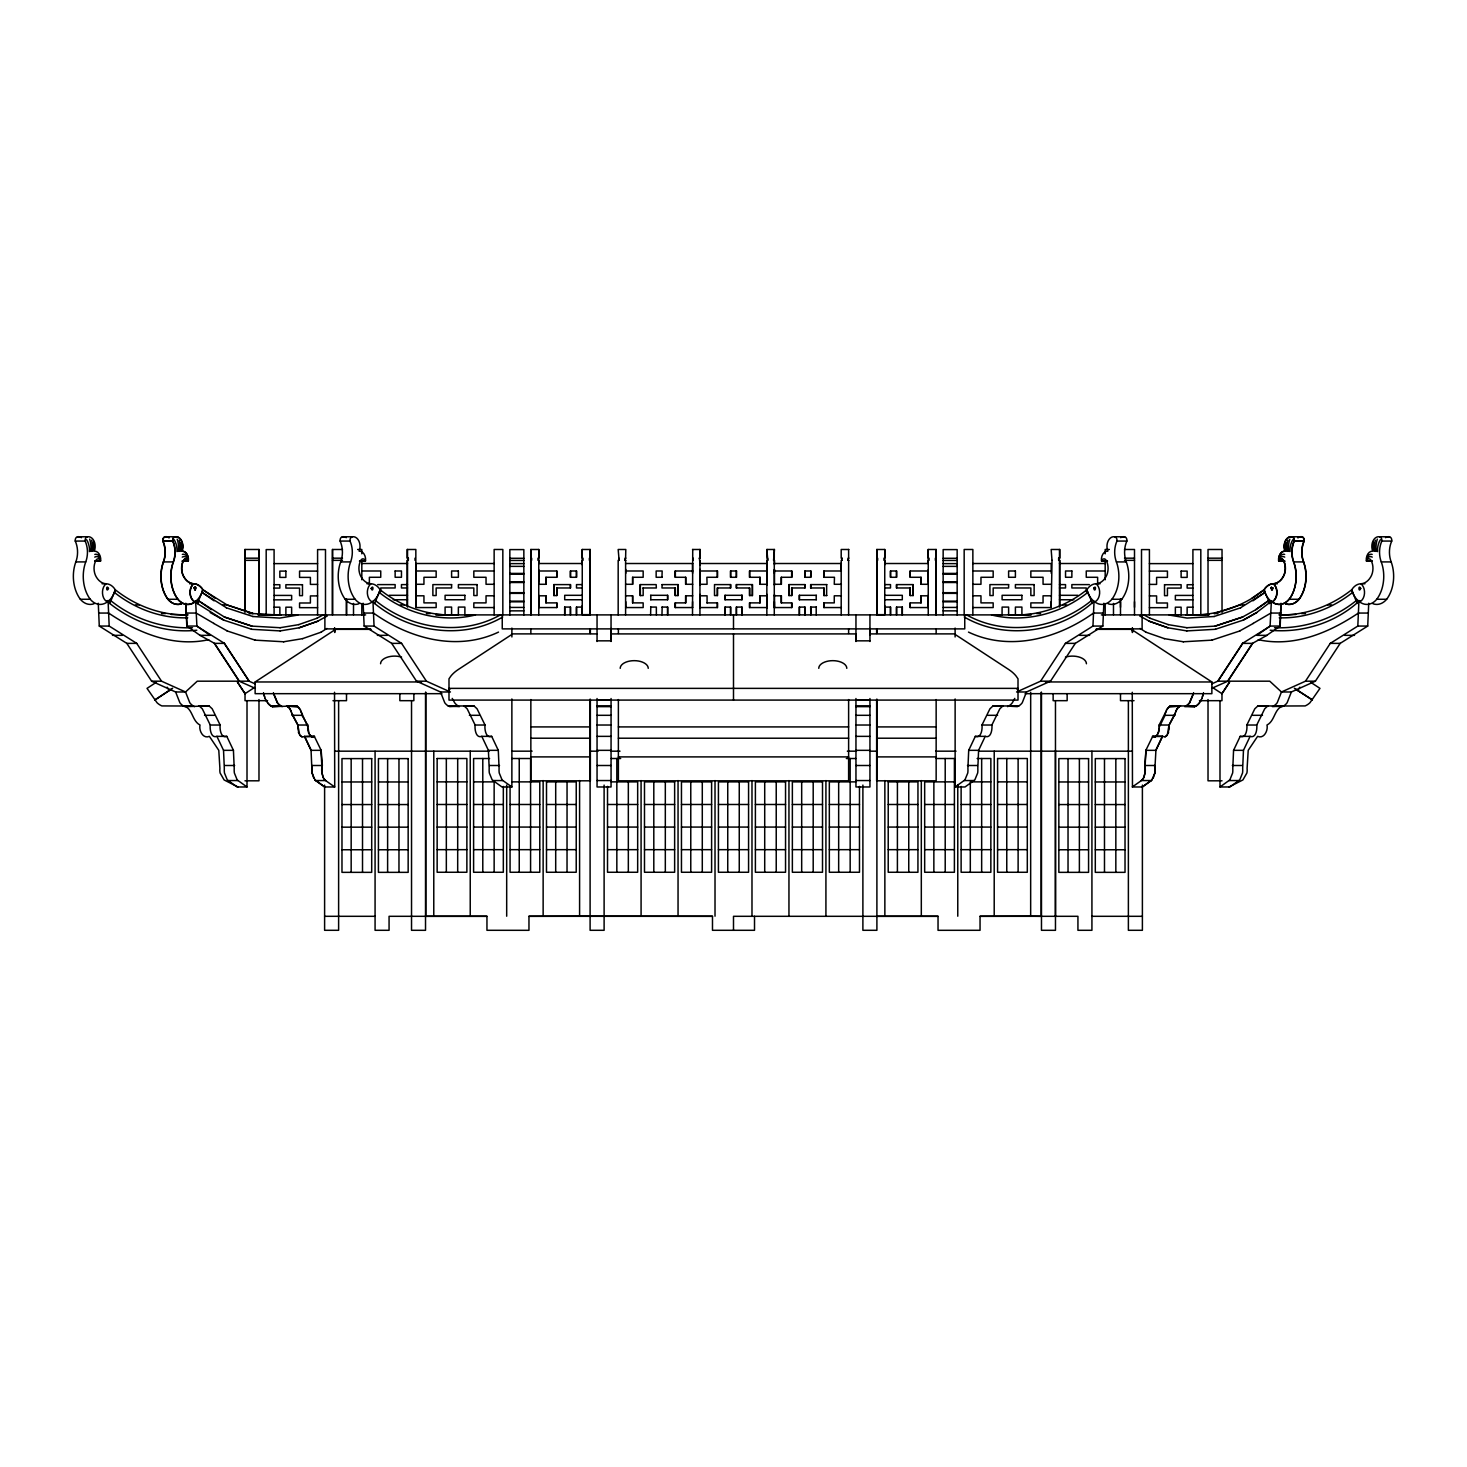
<?xml version="1.0" encoding="UTF-8"?>
<svg xmlns="http://www.w3.org/2000/svg" width="1467" height="1467" viewBox="0 0 1467 1467"><rect width="100%" height="100%" fill="white"/><g stroke="black" fill="none" stroke-linecap="round" stroke-linejoin="round"><path stroke-width="1.5" d="M244.971 612.509L244.971 549.483L258.981 549.483L258.981 614.893L258.981 549.483M198.595 705.865A6.877 4.859 -90 0 1 199.384 706.104L202.281 708.781L210.258 725.028C209.689 729.081 211.01 738.653 216.896 736.361L223.534 750.334L224.323 768.433A15.605 11.039 -90 0 0 224.469 772.999L227.293 779.949L237.104 786.972L247.006 786.972L247.006 701.171M371.114 629.343L335.595 629.343L255.13 681.972L255.13 693.671L441.915 693.671M324.885 614.893L324.885 628.885L370.142 628.885M332.496 549.483L332.496 614.893L332.496 549.483L342.489 549.483M314.818 779.949L324.629 786.972L334.714 786.972L334.531 692.277M346.505 693.946L346.505 700.676L332.972 700.676M346.505 598.903L346.505 614.893L346.505 601.048M353.51 614.783L353.51 603.432M361.817 614.893L361.817 603.579M361.817 579.777L361.817 560.339M361.817 553.829L361.817 549.483L357.655 549.483M369.372 584.288L369.372 577.283L380.742 577.283L380.742 570.993L361.817 570.993M380.742 591.769L380.742 587.974L395.136 587.974L395.136 584.6L377.697 584.6M407.533 607.081L407.533 560.339M407.533 558.175L407.533 549.483M415.014 560.339L415.014 558.175M415.839 563.511L415.839 607.32L415.839 563.511L494.141 563.511M433.774 916.215L433.792 751.177M446.335 872.26L446.335 758.512M457.686 872.26L457.686 758.512M470.229 916.215L470.247 751.177M482.79 872.26L482.79 758.512M494.141 872.26L494.141 781.874L473.603 781.874M503.328 786.404L503.328 872.26L473.603 872.26L473.603 758.512L489.593 758.512M506.683 916.215L506.683 785.083M510.058 786.404L510.058 872.26L539.783 872.26L539.783 781.874L511.891 781.874M464.269 706.104L467.148 708.781L475.125 725.028C474.556 729.081 475.895 738.653 481.781 736.361L488.401 750.334L489.189 768.433A15.605 11.039 90 0 0 489.336 772.999L492.178 779.949L501.971 786.972L511.873 786.972L511.873 698.952M511.891 636.971L511.891 628.059M519.245 872.26L519.245 758.512M530.577 872.26L530.596 758.512L511.891 758.512M530.852 560.339L530.852 614.783L530.852 549.483L538.756 549.483L538.756 563.511L582.252 563.511M530.852 558.175L530.852 549.483M537.967 560.339L537.967 558.175M538.756 607.32L538.756 595.199M538.756 582.399L538.756 569.783M543.138 916.215L543.138 780.572M538.756 607.558L556.782 607.558L556.782 602.882L545.944 602.882L545.944 595.804L538.756 595.804M538.756 584.288L545.944 584.288L545.944 577.283L556.782 577.283L556.782 570.993L538.756 570.993M553.866 595.547L553.866 584.6L570.461 584.6L570.461 587.974L556.782 587.974L556.782 595.547L553.866 595.547L553.866 584.6M555.7 872.26L555.7 781.874M556.782 595.547L556.782 587.974M564.703 607.081L564.703 614.893L564.703 607.081L570.461 607.081L570.461 614.893L570.461 607.081M567.032 872.26L567.051 781.874M570.461 577.283L570.461 570.993L576.494 570.993L576.494 577.283L570.461 577.283L570.461 570.993M576.494 607.081L576.494 614.893L576.494 607.081L582.252 607.081M754.515 916.307L754.515 930.298L712.485 930.298L712.485 916.307L579.593 916.215L579.593 780.572M582.252 614.655L582.252 549.483L590.156 549.483L590.156 614.655L582.252 614.655L582.252 605.614M582.252 564.868L582.252 560.339M582.252 558.175L582.252 549.483M589.367 560.339L589.367 558.175M611.042 641.482L611.042 614.893M733.5 633.909L733.5 700.071M869.949 641.482L869.949 614.893M884.748 605.614L884.748 614.655L876.844 614.655L876.844 549.483L884.748 549.483L884.748 564.868M876.844 558.175L876.844 549.483M883.959 560.339L883.959 558.175M884.858 916.215L884.858 780.572M890.506 607.081L890.506 614.893L890.506 607.081L884.748 607.081M890.506 577.283L890.506 570.993L896.539 570.993L896.539 577.283L890.506 577.283L890.506 570.993M896.539 607.081L896.539 614.893L896.539 607.081L902.297 607.081L902.297 614.893L902.297 607.081M896.539 587.974L896.539 584.6L913.134 584.6L913.134 595.547L910.218 595.547L910.218 587.974L896.539 587.974L896.539 584.6M897.401 872.26L897.419 781.874M908.751 872.278L908.751 781.874M928.244 607.558L910.218 607.558L910.218 602.882L921.056 602.882L921.056 595.804L928.244 595.804M910.218 595.547L910.218 587.974M928.244 584.288L921.056 584.288L921.056 577.283L910.218 577.283L910.218 570.993L928.244 570.993M921.313 916.215L921.313 780.572M928.244 607.32L928.244 595.199M928.244 582.399L928.244 569.783M936.148 560.339L936.148 614.783L936.148 549.483L928.244 549.483L928.244 563.511L884.748 563.511M928.244 558.175L928.244 549.483M933.856 872.26L933.874 781.874M935.359 560.339L935.359 558.175M945.206 872.278L945.206 758.512M955.127 698.952L955.127 786.972L965.029 786.972L974.822 779.949L977.664 772.999A15.605 11.039 -90 0 0 977.811 768.433L978.599 750.334L985.219 736.361C991.105 738.653 992.444 729.081 991.875 725.028L999.852 708.781L1002.731 706.104M957.768 916.215L957.768 785.083M961.123 786.404L961.123 872.26L990.848 872.278L990.848 758.512L977.132 758.512M964.754 614.893L964.754 628.885L502.246 628.885L502.246 614.893M970.31 872.26L970.31 781.874L990.848 781.874M981.661 872.278L981.661 758.512M994.204 916.215L994.223 751.177M1006.765 872.26L1006.765 758.512M1018.116 872.278L1018.116 758.512M1041.167 692.296L1041.167 916.307L1030.659 916.215L1030.678 692.296M1051.161 601.708L1051.161 607.32L1052.041 560.339M1055.47 751.177L1055.47 916.307M1120.495 607.32L1120.495 601.708M1132.267 692.277L1132.469 786.972M1134.504 607.32L1134.504 601.708M1141.509 614.893L1141.509 549.593L1149.413 549.593L1149.413 615.003M1175.36 615.003L1175.36 607.191L1181.118 607.191L1181.118 615.003M1195.898 614.893L1197.219 615.113L1187.115 615.113L1187.151 607.191L1192.909 607.191M1192.909 614.765L1192.909 549.593L1200.813 549.593L1200.813 614.765M1208.019 699.557L1208.019 780.811L1222.029 780.811M1219.994 701.171L1219.994 786.972L1229.896 786.972L1239.707 779.949L1242.531 772.999A15.605 11.039 90 0 0 1242.677 768.433L1243.466 750.334L1250.104 736.361C1255.99 738.653 1257.311 729.081 1256.742 725.028L1264.719 708.781L1267.616 706.104A6.877 4.859 90 0 1 1268.405 705.865M625.749 573.304L625.767 569.379M700.089 573.304L700.107 569.379L700.144 585.351M774.429 573.304L774.448 569.379L774.484 585.351M692.516 607.32L692.571 601.708M766.856 607.32L766.911 601.708M1167.365 734.564L1169.034 725.028L1175.599 712.394M1169.254 728.531L1169.199 725.028L1175.232 713.806M1103.862 603.249L1102.854 626.061L1075.311 643.371L1050.5 681.183L1026.478 691.984L1016.576 691.984L1040.598 681.183L1065.409 643.371L1092.952 626.061L1094.034 601.287C1059.908 632.625 1004.84 640.712 964.259 617.002M1279.994 626.061L1281.003 603.249L1280.196 626.061L1266.791 635.339L1256.889 635.339L1270.092 626.061L1271.376 601.287L1256.614 612.564L1243.264 620.046M1219.994 786.972L1229.804 779.949L1232.628 772.999A15.605 11.039 90 0 0 1232.775 768.433L1233.564 750.334L1240.202 736.361C1246.088 738.653 1247.408 729.081 1246.84 725.028L1254.817 708.781L1257.714 706.104A6.877 4.859 90 0 1 1260.116 705.994L1273.814 705.92A17.109 12.084 90 0 0 1277.207 702.766L1281.461 691.984L1305.483 681.183L1330.276 643.371L1357.819 626.061L1358.9 601.287C1335.465 622.943 1301.816 633.286 1270.184 630.223M1229.034 681.183L1269.744 681.183L1281.461 691.984L1291.363 691.984L1315.386 681.183L1340.178 643.371L1367.721 626.061L1368.729 603.249M198.962 705.994L206.884 705.994A6.877 4.859 -90 0 1 209.286 706.104L212.183 708.781L220.16 725.028C219.592 729.081 220.912 738.653 226.798 736.361L233.436 750.334L234.225 768.433A15.605 11.039 -90 0 0 234.372 772.999L237.196 779.949L247.006 786.972M291.75 713.806L297.783 725.028L299.635 734.564M307.777 726.77L300.827 711.073M363.138 603.249L364.146 626.061L391.689 643.371L416.5 681.183L440.522 691.984L444.758 702.766A17.109 12.084 90 0 0 448.168 705.92L471.769 705.994A6.877 4.859 90 0 1 474.171 706.104L477.05 708.781L485.027 725.028C484.458 729.081 485.797 738.653 491.683 736.361L498.303 750.334L499.092 768.433A15.605 11.039 90 0 0 499.238 772.999L502.081 779.949L511.873 786.972M955.127 786.972L964.919 779.949L967.762 772.999A15.605 11.039 -90 0 0 967.908 768.433L968.697 750.334L975.317 736.361L985.219 736.361M1154.987 766.929L1155.923 750.334L1162.561 736.361L1152.677 736.361L1145.855 750.334L1145.085 766.929M1146.039 750.334L1144.828 765.499L1154.731 765.499M1271.064 588.065L1272.329 590.064L1272.824 587.662M322.098 766.929L321.75 768.433A15.605 11.039 -90 0 0 321.896 772.999L323.143 777.07M1159.168 728.531L1158.086 733.317M1168.851 730.254L1169.071 728.531M312.013 766.929L312.269 765.499L322.373 765.499L321.145 750.334L314.323 736.361L304.421 736.361L311.059 750.334L311.848 768.433A15.605 11.039 -90 0 0 311.994 772.999L315.02 779.949L324.812 786.972M321.915 766.929L320.961 750.334M975.317 736.361C981.203 738.653 982.542 729.081 981.973 725.028L989.95 708.781L992.829 706.104A6.877 4.859 -90 0 1 995.231 705.994L1018.832 705.92A17.109 12.084 -90 0 0 1022.242 702.766L1026.478 691.984M1156.748 735.59L1158.783 731.85L1159.132 725.028L1166.173 711.073M194.102 587.845L195.276 590.064L195.624 587.387M1291.363 691.984L1287.109 702.766A17.109 12.084 90 0 1 1283.717 705.92L1272.457 706.636M1193.496 693.139L1189.499 702.766A17.109 12.084 -90 0 1 1186.088 705.92L1196.192 705.92A17.109 12.084 90 0 0 1199.584 702.766L1201.29 699.961M1193.68 693.139L1189.682 702.766A17.109 12.084 90 0 1 1186.29 705.92L1172.39 705.994A6.877 4.859 -90 0 0 1169.988 706.104L1166.503 709.863M1203.398 693.139L1202.445 696.715M1203.582 693.139L1201.84 698.384M1144.297 775.805L1144.902 772.999A15.605 11.039 -90 0 0 1145.049 768.433M1165.146 713.806L1166.705 709.863M1271.376 587.387L1271.577 590.009L1272.953 588.029M1252.066 598.133L1263.986 589.789A17.659 12.488 90 0 1 1273.246 583.774A18.833 13.313 90 0 0 1283.02 576.916A13.276 9.389 90 0 0 1283.24 560.174A3.833 2.714 90 0 0 1278.692 561.054L1284.762 561.293M1168.19 733.317L1168.667 731.85M1175.415 712.394L1176.589 709.863M196.816 630.223C165.734 633.542 134.157 622.907 109.805 603.524L115.306 589.789A17.659 12.488 90 0 0 106.046 583.774A18.833 13.313 90 0 1 96.254 576.916A13.276 9.389 90 0 1 96.033 560.174A3.833 2.714 90 0 1 100.581 561.054L94.713 561.293M223.736 620.046L197.33 603.524L203.014 589.789A17.659 12.488 -90 0 0 193.754 583.774A18.833 13.313 -90 0 1 183.98 576.916A13.276 9.389 -90 0 1 183.76 560.174A3.833 2.714 -90 0 1 188.308 561.054L182.238 561.293M502.741 617.002C462.673 640.529 409.916 632.332 374.672 603.524L380.173 589.789A17.659 12.488 -90 0 0 370.913 583.774A18.833 13.313 -90 0 1 361.12 576.916A13.276 9.389 -90 0 1 360.919 560.174A3.833 2.714 -90 0 1 365.448 561.054L359.58 561.293M1143.857 777.07L1145.104 772.999A15.605 11.039 90 0 0 1145.25 768.433L1144.902 766.929M182.165 561.054L188.436 560.742A8.564 6.051 -90 0 0 182 551.189A9.701 6.858 -90 0 0 181.725 540.993A9.701 6.858 -90 0 0 175.16 536.775L165.056 536.775A3.649 2.586 90 0 0 162.782 541.066A20.593 14.56 90 0 1 163.35 561.916A31.522 22.298 90 0 0 167.861 599.269A21.712 15.348 90 0 0 181.596 603.744M1270.935 587.882L1271.559 587.093M194.176 587.662L194.854 590.064L195.973 588.267M1175.874 711.073L1177.176 708.781M1014.779 698.384L1012.34 702.766A17.109 12.084 -90 0 1 1008.929 705.92L1007.572 706.636M1202.023 698.384L1200.318 701.428M1144.058 777.07L1142.738 779.16M1153.227 778.188L1154.804 772.999A15.605 11.039 -90 0 0 1154.951 768.433M1155.758 750.334L1162.377 736.361L1165.201 736.819M1165.055 715.309L1159.425 726.77M1143.526 778.188L1141.363 780.554L1151.467 780.554L1154.987 772.999A15.605 11.039 90 0 0 1155.152 768.433L1154.529 765.499M448.994 690.517L449.947 689.05M1297.69 690.517L1299.872 687.179M1270.294 626.061L1242.549 643.371L1217.757 681.183L1211.76 683.879M1242.751 643.371L1217.958 681.183L1227.861 681.183L1252.653 643.371L1242.549 643.371M1227.659 681.183L1252.451 643.371L1266.993 635.339M1157.665 734.564L1155.941 736.342M1167.549 734.564L1165.843 736.342M1167.292 708.781L1167.952 707.864M1177.011 708.781L1179.89 706.104M194.084 587.515L195.441 587.093M1271.192 601.287L1269.468 603.524L1268.478 600.681L1255.697 609.649M1177.854 707.864L1180.091 706.104L1168.649 707.094M1166.852 735.59L1165 736.819M1142.28 779.949L1132.286 786.972L1142.371 786.972L1151.98 779.949M94.64 561.054L100.71 560.742A8.564 6.051 90 0 0 94.273 551.189A9.701 6.858 90 0 0 94.016 540.993A9.701 6.858 90 0 0 87.452 536.775L77.531 536.775A3.649 2.586 90 0 0 75.257 541.066A20.593 14.56 90 0 1 75.826 561.916A31.522 22.298 90 0 0 80.337 599.269L90.239 599.269A21.712 15.348 90 0 0 107.348 601.91L107.586 601.727A22.573 15.954 -90 0 0 115.306 589.789C135.771 605.963 161.498 615.663 187.721 614.856M167.861 599.269L177.947 599.269A21.712 15.348 90 0 0 194.873 601.91L195.111 601.727A22.573 15.954 -90 0 0 202.831 589.789A17.659 12.488 90 0 0 193.571 583.774A18.833 13.313 90 0 1 183.778 576.916A13.276 9.389 90 0 1 183.558 560.174A3.833 2.714 90 0 1 188.106 561.054M188.234 560.742A8.564 6.051 90 0 0 181.798 551.189A9.701 6.858 90 0 0 181.541 540.993A9.701 6.858 90 0 0 174.976 536.775A3.649 2.586 90 0 0 172.684 541.066A20.593 14.56 90 0 1 173.253 561.916A31.522 22.298 90 0 0 177.764 599.269A21.712 15.348 -90 0 0 195.074 601.91L195.313 601.727M359.507 561.054L365.576 560.742A8.564 6.051 -90 0 0 359.14 551.189A9.701 6.858 -90 0 0 358.883 540.993A9.701 6.858 -90 0 0 352.318 536.775L342.416 536.775A3.649 2.586 -90 0 0 340.124 541.066A20.593 14.56 -90 0 1 340.692 561.916A31.522 22.298 -90 0 0 345.203 599.269L355.106 599.269A21.712 15.348 -90 0 0 372.215 601.91L372.453 601.727A22.573 15.972 -90 0 0 380.173 589.789C401.793 607.155 429.354 616.14 457.044 615.113L458.346 614.893L458.382 607.081L464.892 607.081L464.892 614.893L475.455 614.893M1142.188 786.972L1151.265 780.554M1107.42 561.293L1101.552 561.054A3.833 2.714 90 0 1 1106.081 560.174A13.276 9.389 90 0 1 1105.88 576.916A18.833 13.313 90 0 1 1096.087 583.774A17.659 12.488 90 0 0 1086.827 589.789L1087.854 592.338C1061.356 613.609 1025.415 623.182 992.15 615.095L991.545 614.893M1087.854 592.338L1091.32 600.681C1057.029 628.683 1005.977 637.081 966.625 614.893M1252.928 600.828L1264.994 592.338L1263.986 589.789A22.573 15.972 90 0 0 1271.687 601.727L1271.926 601.91A21.712 15.348 90 0 0 1289.053 599.269L1299.139 599.269A31.522 22.298 -90 0 0 1303.65 561.916A20.593 14.56 -90 0 1 1304.218 541.066A3.649 2.586 -90 0 0 1301.944 536.775L1291.84 536.775A9.701 6.858 90 0 0 1285.275 540.993A9.701 6.858 90 0 0 1285 551.189A8.564 6.051 90 0 0 1278.564 560.742L1284.835 561.054M1264.994 592.338L1268.662 600.681L1255.899 609.649L1242.604 617.002L1215.043 626.116M1372.287 561.293L1366.419 561.054A3.833 2.714 -90 0 1 1370.967 560.174A13.276 9.389 -90 0 1 1370.746 576.916A18.833 13.313 -90 0 1 1360.954 583.774A17.659 12.488 -90 0 0 1351.694 589.807L1352.721 592.338C1331.981 608.787 1305.868 618.616 1279.261 617.809M1278.894 561.054A3.833 2.714 -90 0 1 1283.442 560.174A13.276 9.389 -90 0 1 1283.222 576.916A18.833 13.313 -90 0 1 1273.429 583.774A17.659 12.488 -90 0 0 1264.169 589.807C1242.476 607.118 1214.841 616.103 1187.115 615.113M156.492 682.173L147.03 688.371L157.061 702.766A17.109 17.109 0 0 0 161.865 705.92L181.248 705.994A6.877 6.877 0 0 1 184.64 706.104C192.855 709.35 192.049 720.92 200.007 725.028C198.742 730.401 202.923 739.166 209.396 736.361L218.785 750.334L219.903 768.433A15.605 15.605 0 0 0 220.105 772.999L224.103 779.949L237.966 786.972M171.566 689.05L154.695 700.089L172.629 688.225M254.616 687.418L245.026 693.671L245.026 700.676L267.581 700.676M321.181 632.094L326.903 628.463M1253.148 623.42L1270.862 613.059M992.15 615.095L1002.053 615.095L1002.108 607.081L1008.618 607.081L1008.618 614.893L1009.956 615.113C1037.646 616.14 1065.207 607.155 1086.827 589.789A22.573 15.972 90 0 0 1094.547 601.727L1094.785 601.91A21.712 15.348 90 0 0 1111.894 599.269L1121.797 599.269A31.522 22.298 90 0 0 1126.308 561.916A20.593 14.56 90 0 1 1126.876 541.066A3.649 2.586 90 0 0 1124.584 536.775L1114.682 536.775A9.701 6.858 90 0 0 1108.117 540.993A9.701 6.858 90 0 0 1107.86 551.189A8.564 6.051 90 0 0 1101.424 560.742L1107.493 561.054M1240.55 607.76L1265.196 592.338L1264.169 589.789M1256.816 612.564L1243.466 620.046L1215.336 629.288M1239.798 630.902L1253.331 623.42M1279.279 614.856C1305.502 615.663 1331.229 605.981 1351.694 589.789A22.573 15.954 90 0 0 1359.414 601.708L1359.652 601.91A21.712 15.348 -90 0 0 1376.761 599.269L1386.663 599.269A31.522 22.298 -90 0 0 1391.174 561.916A20.593 14.56 -90 0 1 1391.743 541.066A3.649 2.586 -90 0 0 1389.469 536.775L1379.548 536.775A9.701 6.858 -90 0 0 1372.984 540.993A9.701 6.858 -90 0 0 1372.727 551.189A8.564 6.051 -90 0 0 1366.29 560.742L1372.36 561.054M317.019 618.175L323.217 614.893M327.324 615.938L317.697 621.219L299.121 627.748M500.375 614.893C461.023 637.081 409.971 628.683 375.68 600.681M1155.097 736.819L1156.143 736.342M312.599 736.966L314.525 736.361L301.799 736.819M1194.633 706.636L1196.173 705.92A17.109 12.084 -90 0 0 1199.401 702.766M1229.034 786.972L1242.897 779.949L1246.895 772.999A15.605 15.605 0 0 0 1247.097 768.433L1248.215 750.334L1257.604 736.361C1264.077 739.148 1268.258 730.401 1266.993 725.028C1274.933 720.92 1274.145 709.35 1282.36 706.104A6.877 6.877 0 0 1 1285.752 705.994L1305.135 705.92A17.109 17.109 0 0 0 1309.939 702.766L1319.97 688.371L1310.508 682.173M1211.65 688.371L1227.861 681.183M194.891 587.02L195.698 587.277M288.394 614.893L297.489 615.095M298.718 624.612L317.22 618.175M317.899 621.219L299.323 627.748L280.124 630.92M302.605 638.622L321.365 632.094M498.523 632.094C457.099 651.788 409.201 638.603 373.48 613.059L363.578 613.059M1240.128 604.936L1214.034 613.573L1217.995 613.573M1214.108 616.507L1240.752 607.76M1242.787 617.002L1215.226 626.116L1186.766 627.729M1211.87 640.144L1239.982 630.902M1154.217 736.966L1155.281 736.819M171.126 614.471L187.849 614.893M271.102 614.893L269.781 615.113L279.885 615.113L279.849 607.191L274.091 607.191M271.285 614.893L258.65 614.471M279.684 615.113L281.187 614.893M297.691 615.095L279.775 618.065L252.691 616.507M208.736 639.667C173.143 647.589 137.77 632.644 108.613 613.059L98.711 613.059M280.032 627.729L298.92 624.612M283.589 641.776L302.789 638.622M435.992 614.471L448.444 614.893M474.85 615.095C441.585 623.182 405.644 613.609 379.146 592.338M1009.956 615.113L1030.989 614.471M1208.35 614.471L1195.715 614.893M1214.309 616.507L1187.041 618.065L1169.511 615.095M1280.783 615.113L1295.874 614.471M1186.693 630.92L1215.538 629.288M1274.493 627.729C1303.943 628.848 1333.228 619.166 1356.186 600.681L1360.147 600.681M1183.209 641.776L1212.054 640.144M98.271 603.249L99.279 626.061L126.822 643.371L151.614 681.183L175.637 691.984L179.891 702.766A17.109 12.084 -90 0 0 183.283 705.92L190.82 706.305M184.64 706.636L206.884 705.994M278.547 706.305L272.165 706.636L294.61 705.994A6.877 4.859 90 0 1 297.012 706.104L300.497 709.863M449.525 706.636L455.687 706.305M876.899 916.307L938.036 916.307L938.036 930.316L980.048 930.298L980.048 916.307L1041.167 916.307M579.593 916.215L528.964 916.307L528.964 930.316L486.952 930.298L486.952 916.307L425.833 916.307L486.952 916.307M980.048 916.307L1030.659 916.215M75.257 541.066L85.159 541.066A3.649 2.586 90 0 1 87.452 536.775M162.782 541.066L172.684 541.066M1278.766 560.742A8.564 6.051 -90 0 1 1285.202 551.189A9.701 6.858 -90 0 1 1285.459 540.993A9.701 6.858 -90 0 1 1292.024 536.775A3.649 2.586 -90 0 1 1294.316 541.066L1304.218 541.066M1379.548 536.775A3.649 2.586 -90 0 1 1381.841 541.066L1391.743 541.066M181.78 603.744A21.712 15.348 -90 0 1 168.045 599.269A31.522 22.298 -90 0 1 163.534 561.916A20.593 14.56 -90 0 0 162.984 541.066L172.886 541.066A3.649 2.586 -90 0 1 175.16 536.775M340.124 541.066L350.026 541.066A3.649 2.586 -90 0 1 352.318 536.775M1114.682 536.775A3.649 2.586 90 0 1 1116.974 541.066L1126.876 541.066M1291.84 536.775A3.649 2.586 90 0 1 1294.114 541.066L1304.016 541.066A20.593 14.56 90 0 0 1303.466 561.916A31.522 22.298 90 0 1 1298.955 599.269A21.712 15.348 90 0 1 1285.22 603.744M692.516 549.483L700.144 549.483L700.144 558.175L699.209 558.175M766.856 614.893L766.856 560.339L767.791 560.339L766.856 549.483L774.484 549.483L773.549 560.339L774.484 560.339L774.484 564.887M848.825 549.483L841.196 549.483L841.196 558.175L842.131 558.175M1109.345 549.483L1105.183 549.483L1105.183 553.829M1124.511 549.483L1134.504 549.483L1134.504 614.893M244.971 558.175L258.981 558.175M332.496 558.175L342.489 558.175M625.804 558.175L624.869 560.339L625.804 560.339M848.825 558.175L847.889 560.339L848.825 560.339M1124.511 558.175L1134.504 558.175M1208.019 558.175L1222.029 558.175M509.838 558.285L523.847 558.285M943.153 558.285L957.162 558.285M244.971 560.339L258.981 560.339M332.496 560.339L342.489 560.339M509.838 560.449L523.847 560.449M700.144 564.887L699.411 558.175M842.131 560.339L841.196 560.339L841.196 570.993M943.153 560.449L957.162 560.449M1124.511 560.339L1134.504 560.339M1208.019 560.339L1222.029 560.339M75.826 561.916L85.728 561.916A31.522 22.298 90 0 0 90.239 599.269M163.35 561.916L173.436 561.916A31.522 22.298 -90 0 0 177.947 599.269M340.692 561.916L350.595 561.916A31.522 22.298 -90 0 0 355.106 599.269M1111.894 599.269A31.522 22.298 90 0 0 1116.405 561.916L1126.308 561.916M1271.889 601.727L1272.127 601.91A21.712 15.348 -90 0 0 1289.236 599.269A31.522 22.298 90 0 0 1293.564 561.916L1303.65 561.916M1376.761 599.269A31.522 22.298 -90 0 0 1381.272 561.916L1391.174 561.916M274.091 563.621L317.587 563.621M361.817 563.511L407.533 563.511M509.838 563.621L523.847 563.621M625.602 563.511L692.717 563.511M699.942 563.511L767.058 563.511L766.911 573.304M774.283 563.511L841.398 563.511M943.153 563.621L957.162 563.621M972.859 563.511L1051.161 563.511L1051.234 573.304M1059.467 563.511L1105.183 563.511M1149.413 563.621L1192.909 563.621M509.838 566.372L523.847 566.372M943.153 566.372L957.162 566.372M494.141 570.993L473.823 570.993L473.823 577.283L486.035 577.283L486.035 584.288L494.141 584.288M625.602 570.993L643.169 570.993L643.169 577.283L632.534 577.283L632.534 584.288L625.602 584.288M692.717 570.993L675.15 570.993L675.15 577.283L685.786 577.283L685.786 584.288M699.942 570.993L717.51 570.993L717.51 577.283L706.874 577.283L707.076 584.288L699.942 584.288M767.058 570.993L749.49 570.993L749.49 577.283L760.126 577.283L760.126 584.288M774.283 570.993L791.85 570.993L791.85 577.283L781.214 577.283L781.214 584.288M810.848 570.993L804.833 570.993L804.833 577.283L810.848 577.283L810.848 570.993L810.646 577.283M841.398 570.993L823.831 570.993L823.831 577.283L834.466 577.283L834.265 584.288L841.398 584.288M972.859 570.993L993.177 570.993L993.177 577.283L980.965 577.283L980.965 584.288L972.859 584.288M1051.161 570.993L1030.843 570.993L1030.843 577.283L1043.055 577.283L1043.055 584.288L1051.161 584.288M1105.183 570.993L1086.258 570.993L1086.258 577.283L1097.628 577.283L1097.628 584.288M317.587 571.103L299.561 571.103L299.561 577.393L310.399 577.393L310.399 584.398L317.587 584.398M1149.413 571.103L1167.439 571.103L1167.439 577.393L1156.601 577.393L1156.601 584.398L1149.413 584.398M509.838 573.414L523.847 573.414M943.153 573.414L957.162 573.414M509.838 574.074L523.847 574.074M943.153 574.074L957.162 574.074M662.167 577.283L656.152 577.283L656.152 570.993L662.167 570.993L661.965 577.283M509.838 581.831L523.847 581.831M943.153 581.831L957.162 581.831M509.838 582.509L523.847 582.509M943.153 582.509L957.162 582.509M102.085 583.774L106.046 583.774A9.957 7.042 90 0 0 102.507 593.438A9.957 7.042 90 0 0 107.348 601.91M189.61 583.774L193.754 583.774A9.957 7.042 -90 0 0 190.215 593.438A9.957 7.042 -90 0 0 195.074 601.91M366.952 583.774L370.913 583.774A9.957 7.042 -90 0 0 367.373 593.438A9.957 7.042 -90 0 0 372.215 601.91M1100.048 583.774L1096.087 583.774A9.957 7.042 90 0 1 1099.627 593.438A9.957 7.042 90 0 1 1094.785 601.91M1277.39 583.774L1273.246 583.774A9.957 7.042 90 0 1 1276.785 593.438A9.957 7.042 90 0 1 1271.926 601.91M1364.915 583.774L1360.954 583.774A9.957 7.042 -90 0 1 1364.493 593.438A9.957 7.042 -90 0 1 1359.652 601.91M415.839 584.288L423.945 584.288L423.945 577.283L436.157 577.283L436.157 570.993L415.839 570.993L415.839 549.483L407.129 549.483L407.129 558.175L408.358 558.175L408.358 560.339L407.129 560.339L407.129 605.798M692.717 584.288L685.584 584.288L685.584 577.283M767.058 584.288L759.924 584.288L759.924 577.283M774.283 584.288L781.416 584.288L781.416 577.283M274.091 584.71L279.849 584.71L279.849 588.084L274.091 588.084M407.533 584.6L401.463 584.6L401.463 587.974L407.533 587.974M582.252 584.6L576.494 584.6L576.494 587.974L582.252 587.974M661.965 584.6L678.157 584.6L678.157 595.547L675.15 595.547L675.15 587.974M824.032 595.547L824.032 587.974L810.646 587.974L810.646 584.6L826.838 584.6M884.748 584.6L890.506 584.6L890.506 587.974L884.748 587.974M1059.467 584.6L1065.537 584.6L1065.537 587.974L1059.467 587.974M1089.303 584.6L1071.864 584.6L1071.864 587.974L1086.258 587.974L1086.258 591.769M1192.909 584.71L1187.151 584.71L1187.151 588.084L1192.909 588.084M642.968 587.974L656.354 587.974L656.152 584.6L640.162 584.6L640.162 595.547L643.169 595.547L643.169 587.974M509.838 592.686L523.847 592.686M943.153 592.686L957.162 592.686M509.838 593.365L523.847 593.365M943.153 593.365L957.162 593.365M274.091 595.419L291.64 595.419L291.64 599.856L274.091 599.856M389.085 595.309L407.533 595.309M582.252 595.309L564.703 595.309L564.703 599.746L582.252 599.746M650.596 595.309L667.723 595.309L667.723 599.746L650.596 599.746M816.404 595.309L799.277 595.309L799.277 599.746L816.404 599.746M884.748 595.309L902.297 595.309L902.297 599.746L884.748 599.746M1059.467 595.309L1077.915 595.309M1192.909 595.419L1175.36 595.419L1175.36 599.856L1192.909 599.856M826.838 595.547L823.831 595.547L823.831 587.974M317.587 595.914L310.399 595.914L310.399 602.992L299.561 602.992L299.561 607.668L317.587 607.668M415.839 595.804L423.945 595.804L423.945 602.882L436.157 602.882L436.157 607.558L415.839 607.558M494.141 595.804L486.035 595.804L486.035 602.882L473.823 602.882L473.823 607.558L494.141 607.558M625.602 595.804L632.735 595.804L632.735 602.882L643.169 602.882L643.169 607.558L625.602 607.558M692.717 595.804L685.584 595.804L685.584 602.882M699.942 595.804L707.076 595.804L707.076 602.882M767.058 595.804L759.924 595.804L759.924 602.882M774.283 595.804L781.416 595.804L781.416 602.882M841.398 595.804L834.265 595.804L834.265 602.882L823.831 602.882L823.831 607.558L841.398 607.558M972.859 595.804L980.965 595.804L980.965 602.882L993.177 602.882L993.177 607.558L972.859 607.558M1051.161 595.804L1043.055 595.804L1043.055 602.882L1030.843 602.882L1030.843 607.558L1051.161 607.558M1149.413 595.914L1156.601 595.914L1156.601 602.992L1167.439 602.992L1167.439 607.668L1149.413 607.668M393.174 599.746L407.533 599.746M1059.467 599.746L1073.826 599.746M106.853 600.681L110.814 600.681C133.772 619.166 163.057 628.848 192.507 627.729M509.838 601.158L523.847 601.158M943.153 601.158L957.162 601.158M509.838 601.818L523.847 601.818M943.153 601.818L957.162 601.818M706.874 602.882L717.51 602.882L717.51 607.558L699.942 607.558M135.386 604.936L139.347 604.936M222.911 604.936L227.073 604.936L253.168 613.573L279.885 615.113M400.253 604.936L404.214 604.936M1062.786 604.936L1066.747 604.936M1239.927 604.936L1244.089 604.936M1327.653 604.936L1331.614 604.936M650.596 607.081L656.354 607.081L656.354 614.893M661.965 607.081L667.723 607.081L667.723 614.893M810.848 607.081L810.848 614.893L810.646 607.081L816.404 607.081M509.838 607.43L523.847 607.43M692.717 607.558L675.15 607.558L675.15 602.882L685.786 602.882L685.786 595.804M767.058 607.558L749.49 607.558L749.49 602.882L760.126 602.882L760.126 595.804M774.283 607.558L791.85 607.558L791.85 602.882L781.214 602.882L781.214 595.804M943.153 607.43L957.162 607.43M509.838 610.859L523.847 610.859M943.153 610.859L957.162 610.859M186.236 613.059L196.321 613.059M1103.422 613.059L1093.52 613.059C1057.799 638.603 1009.901 651.788 968.477 632.094M1270.679 613.059L1280.764 613.059M1368.289 613.059L1358.387 613.059C1329.23 632.644 1293.857 647.589 1258.264 639.667M161.48 613.573L165.441 613.573M249.005 613.573L253.168 613.573L226.872 604.936M426.365 613.573L430.326 613.573M1036.674 613.573L1040.635 613.573M1301.559 613.573L1305.52 613.573M257.917 614.893L365.631 614.893M435.772 614.893L1031.228 614.893M1101.369 614.893L1209.083 614.893M1279.151 614.893L1284.744 615.113M182.256 615.113L186.217 615.113M447.142 615.113L457.044 615.113M1169.309 615.095L1178.606 614.893M99.279 626.061L109.181 626.061L136.724 643.371L161.517 681.183L185.539 691.984L189.793 702.766A17.109 12.084 -90 0 0 193.186 705.92L194.543 706.636M186.804 626.061L196.908 626.061L210.111 635.339L200.007 635.339L186.804 626.061L185.796 603.249L187.006 626.061M364.146 626.061L374.048 626.061L401.591 643.371L426.402 681.183L450.424 691.984L440.522 691.984M1092.952 626.061L1102.854 626.061M1270.092 626.061L1280.196 626.061M1357.819 626.061L1367.721 626.061M1096.858 628.885L1142.115 628.885L1142.115 614.893M1095.886 629.343L1131.405 629.343L1211.87 681.972L1211.87 693.671L1025.085 693.671M597.051 633.909L512.716 633.891L458.364 669.465A50.025 27.36 -0.1 0 0 451.011 675.92L448.994 678.818L448.994 700.089L1018.006 700.089L1018.006 678.818L1015.989 675.92A50.025 27.36 0.1 0 0 1008.636 669.465L954.284 633.891L869.949 633.909M611.042 633.909L855.958 633.909L855.958 640.841L869.949 640.841M112.482 635.339L122.384 635.339M377.349 635.339L387.251 635.339M1079.749 635.339L1089.651 635.339M1344.616 635.339L1354.518 635.339M597.051 640.841L611.042 640.841L611.042 628.444M126.822 643.371L136.724 643.371M255.24 683.879L249.042 681.183L224.451 643.371L214.347 643.371L239.139 681.183L255.35 688.371M391.689 643.371L401.591 643.371M1065.409 643.371L1075.311 643.371M1330.276 643.371L1340.178 643.371M151.614 681.183L161.517 681.183M237.966 681.183L197.256 681.183L185.539 691.984L175.637 691.984M239.139 681.183L249.243 681.183L224.249 643.371M416.5 681.183L426.402 681.183M1040.598 681.183L1050.5 681.183M1305.483 681.183L1315.386 681.183M255.13 681.972L421.634 681.953M1045.366 681.953L1211.87 681.972M448.994 688.371L1018.006 688.371M597.051 699.961L611.061 699.961M855.958 699.961L869.949 699.961M1134.028 700.676L1120.495 700.676L1120.495 693.946M1199.419 700.676L1221.974 700.676L1221.974 693.671L1229.639 681.953L1221.956 693.671L1212.384 687.418M183.283 705.92L193.186 705.92M265.692 699.961L267.599 702.766A17.109 12.084 -90 0 0 270.808 705.92L280.912 705.92A17.109 12.084 90 0 1 277.501 702.766L273.504 693.139M286.487 705.994L297.012 706.104M448.15 705.92L459.428 706.636M463.847 705.994L474.171 706.104M597.051 705.92L611.061 705.92M855.958 705.92L869.949 705.92M992.829 706.104L1003.153 705.994M1008.929 705.92L1018.832 705.92M1169.988 706.104L1180.513 705.994M1260.116 705.994L1268.038 705.994M1273.814 705.92L1283.717 705.92M199.384 706.104L209.286 706.104M298.351 707.094L286.909 706.104L289.989 708.781M1257.714 706.104L1267.616 706.104M597.051 706.636L611.061 706.636M855.958 706.636L869.949 706.636M1184.731 706.636L1194.835 706.636L1188.453 706.305M204.518 715.309L214.42 715.309M292.043 715.309L302.129 715.309M469.385 715.309L479.287 715.309M597.051 715.309L611.061 715.309M855.958 715.309L869.949 715.309M987.713 715.309L997.615 715.309M1164.871 715.309L1174.957 715.309M1252.58 715.309L1262.482 715.309M210.258 725.028L220.16 725.028M297.783 725.028L307.868 725.028M475.125 725.028L485.027 725.028M597.051 725.028L611.061 725.028M855.958 725.028L869.949 725.028M981.973 725.028L991.875 725.028M1159.132 725.028L1169.217 725.028M1246.84 725.028L1256.742 725.028M530.852 726.917L590.357 726.917M618.377 726.917L848.623 726.917M876.643 726.917L936.148 726.917M481.781 736.361L491.683 736.361M597.051 736.361L611.061 736.361M855.958 736.361L869.949 736.361M1162.377 736.361L1152.475 736.361L1154.401 736.966M216.896 736.361L226.798 736.361M1240.202 736.361L1250.104 736.361M530.852 738.213L590.357 738.213M618.377 738.213L848.623 738.213M876.643 738.213L936.148 738.213M223.534 750.334L233.436 750.334M311.059 750.334L321.145 750.334M488.401 750.334L498.303 750.334M597.051 750.334L611.061 750.334M855.958 750.334L869.949 750.334M968.697 750.334L978.599 750.334M1145.855 750.334L1155.941 750.334M1233.564 750.334L1243.466 750.334M334.623 751.177L425.522 751.177M425.833 751.177L489.134 751.177M511.763 751.177L532.118 751.177M590.101 751.177L598.096 751.177M610.932 751.177L620.009 751.177M847.339 751.177L856.435 751.177M870.078 751.177L876.899 751.177M935.689 751.177L956.044 751.177M978.654 751.177L1041.167 751.177M1041.478 751.177L1132.377 751.177M530.852 756.899L590.357 756.899M618.377 756.899L848.623 756.899M876.643 756.899L936.148 756.899M611.244 758.512L620.669 758.512M846.331 758.512L855.756 758.512M936.129 758.512L954.412 758.512L954.394 872.278L924.668 872.26L924.668 781.874L954.394 781.874M224.744 765.499L234.647 765.499M489.611 765.499L499.513 765.499M597.051 765.499L611.061 765.499M855.958 765.499L869.949 765.499M967.487 765.499L977.389 765.499M1232.353 765.499L1242.256 765.499M228.008 780.554L237.911 780.554M315.533 780.554L325.637 780.554L323.474 778.188M492.875 780.554L502.778 780.554M597.051 780.554L611.061 780.554M855.958 780.554L869.949 780.554M964.222 780.554L974.125 780.554M1229.089 780.554L1238.992 780.554M244.971 780.811L258.981 780.811L258.981 699.557M437.148 781.874L466.873 781.874M611.244 781.874L637.668 781.874L637.668 872.26L607.521 872.26L607.521 786.404M855.756 781.874L829.332 781.874L829.332 872.26L859.479 872.26L859.479 786.404M997.578 781.874L1027.303 781.874M341.976 781.966L371.701 781.966M378.431 781.966L408.156 781.966M1058.844 781.966L1088.569 781.966M1095.299 781.966L1125.024 781.966M437.148 804.484L466.873 804.484M473.603 804.484L503.328 804.484M510.058 804.484L539.783 804.484M546.513 804.484L576.238 804.484M607.521 804.484L637.668 804.484M644.49 804.484L674.637 804.484M681.458 804.484L711.605 804.484M718.427 804.484L748.573 804.484M755.395 804.484L785.542 804.484M792.363 804.484L822.51 804.484M829.332 804.484L859.479 804.484M888.232 804.484L917.957 804.484M924.668 804.484L954.394 804.484M961.123 804.484L990.848 804.484M997.578 804.484L1027.303 804.484M341.976 804.558L371.701 804.558M378.431 804.558L408.156 804.558M1058.844 804.558L1088.569 804.558M1095.299 804.558L1125.024 804.558M437.148 827.076L466.873 827.076M473.603 827.076L503.328 827.076M510.058 827.076L539.783 827.076M546.513 827.076L576.238 827.076M607.521 827.076L637.668 827.076M644.49 827.076L674.637 827.076M681.458 827.076L711.605 827.076M718.427 827.076L748.573 827.076M755.395 827.076L785.542 827.076M792.363 827.076L822.51 827.076M829.332 827.076L859.479 827.076M888.213 827.076L917.939 827.076M924.668 827.076L954.394 827.076M961.123 827.076L990.848 827.076M997.578 827.076L1027.303 827.076M341.976 827.168L371.701 827.168M378.431 827.168L408.156 827.168M1058.844 827.168L1088.569 827.168M1095.299 827.168L1125.024 827.168M437.148 849.668L466.873 849.668M473.603 849.668L503.328 849.668M510.058 849.668L539.783 849.668M546.513 849.668L576.238 849.668M607.521 849.668L637.668 849.668M644.49 849.668L674.637 849.668M681.458 849.668L711.605 849.668M718.427 849.668L748.573 849.668M755.395 849.668L785.542 849.668M792.363 849.668L822.51 849.668M829.332 849.668L859.479 849.668M888.213 849.668L917.939 849.668M924.668 849.668L954.394 849.668M961.123 849.668L990.848 849.668M997.578 849.668L1027.303 849.668M341.976 849.76L371.701 849.76M378.431 849.76L408.156 849.76M1058.844 849.76L1088.569 849.76M1095.299 849.76L1125.024 849.76M324.61 916.307L375.075 916.307M425.522 916.307L389.067 916.307L389.067 930.298L375.075 930.298L375.075 751.269M528.964 916.307L712.485 916.307M938.036 916.307L733.5 916.307L733.5 930.298M1041.478 916.307L1077.933 916.307L1077.933 930.298L1091.925 930.298L1091.925 751.269M1091.925 916.307L1142.39 916.307M1276.18 706.305L1282.36 706.636M1011.313 706.305L1017.475 706.636M187.739 617.809C161.132 618.616 135.019 608.787 114.279 592.338M280.234 627.729L251.774 626.116L224.213 617.002M251.462 629.288L280.307 630.92M254.946 640.144L283.791 641.776M1185.813 614.893L1187.316 615.113M1168.08 624.612L1186.968 627.729M1186.876 630.92L1167.677 627.748L1149.101 621.219M1164.193 638.622L1183.411 641.776M1018.556 614.893L1019.858 615.113M311.719 736.819L312.783 736.966M226.248 607.76L252.892 616.507M251.957 626.116L224.396 617.002L198.338 600.681M251.664 629.288L223.534 620.046L210.184 612.564M227.018 630.902L255.13 640.144M1149.78 618.175L1168.282 624.612M1167.879 627.748L1149.303 621.219L1139.676 615.938M1145.635 632.094L1164.395 638.622M282.269 706.636L280.71 705.92A17.109 12.084 -90 0 1 277.318 702.766L273.32 693.139M270.808 705.92L272.367 706.636M287.11 706.104L289.347 707.864M310.857 736.342L311.903 736.819M302 736.819L300.148 735.59M1143.783 614.893L1149.981 618.175M227.073 604.936L202.831 589.789L201.804 592.338L226.45 607.76M213.669 623.42L227.202 630.902M224.451 643.371L196.706 626.061M200.007 635.339L214.549 643.371L239.341 681.183M196.138 613.059L213.852 623.42M1140.097 628.463L1145.819 632.094M1294.371 688.225L1312.397 699.961L1295.434 689.05M203.014 589.789L214.934 598.133M202.006 592.338L214.072 600.828M211.303 609.649L198.522 600.681L197.532 603.524L195.808 601.287M334.714 786.972L324.72 779.949M311.059 736.342L308.712 733.317L307.648 728.531M301.157 736.342L299.433 734.564M374.672 603.524L372.966 601.287L374.048 626.061M197.33 603.524L195.624 601.287L196.908 626.061M109.805 603.524L108.1 601.287L109.181 626.061M299.048 707.864L299.708 708.781M309.537 734.564L310.252 735.59M167.128 687.179L169.31 690.517M1017.053 689.05L1018.006 690.517M324.262 779.16L322.942 777.07M301.945 715.309L307.685 725.028L308.914 733.317M289.806 708.781L291.126 711.073M266.682 701.428L264.977 698.384M304.623 736.361L311.242 750.334M313.773 778.188L312.196 772.999A15.605 11.039 90 0 1 312.049 768.433M452.221 698.384L454.66 702.766A17.109 12.084 90 0 0 458.071 705.92M300.295 709.863L301.854 713.806M290.393 709.863L291.585 712.394M1352.721 592.338L1357.195 603.524M265.16 698.384L263.418 693.139M1268.662 600.681L1269.67 603.524M1091.32 600.681L1092.328 603.524M298.314 731.85L298.81 733.317M264.555 696.715L263.602 693.139M291.383 712.394L297.966 725.028L298.149 730.254M322.703 775.805L322.098 772.999A15.605 11.039 90 0 1 321.951 768.433M774.429 601.708L774.484 607.32M700.089 601.708L700.144 607.32M625.749 601.708L625.804 607.32M841.196 563.511L841.196 614.893M692.516 563.511L692.571 573.304M1222.029 612.509L1222.029 549.483L1208.019 549.483L1208.019 614.893M1142.39 785.083L1142.39 930.298L1128.38 930.298L1128.38 701.354M1120.495 598.903L1120.495 614.893M1115.837 758.604L1115.837 872.352M1113.49 603.432L1113.49 614.783M1105.183 560.339L1105.183 579.777M1105.183 603.579L1105.183 614.893M1104.486 758.604L1104.486 872.352M1079.382 758.604L1079.382 872.352M1068.031 758.604L1068.031 872.352M1067.151 693.671L1067.151 700.676L1053.141 700.676L1053.141 693.671M1059.871 605.798L1059.871 560.339L1058.642 560.339L1058.642 558.175L1059.871 558.175L1059.871 549.483L1051.161 549.483L1051.986 560.339M1059.467 549.483L1059.467 558.175M1059.467 560.339L1059.467 607.081M1058.991 558.175L1058.991 560.339M1055.47 701.354L1055.47 930.316L1041.478 930.298L1041.478 692.296M1021.912 614.893L1021.912 607.081L1015.402 607.081L1015.402 614.893M972.859 614.893L972.859 549.483L964.167 549.483L964.167 614.893M957.162 615.003L957.162 549.593L943.153 549.593L943.153 615.003M955.109 628.059L955.109 636.971M936.148 549.483L936.148 558.175M936.148 628.885L936.148 633.451M936.148 699.557L936.148 780.811L876.643 780.811L876.643 699.557M929.033 558.175L929.033 560.339M928.244 560.339L928.244 614.893M921.056 577.283L921.056 584.288M921.056 595.804L921.056 602.882M913.134 584.6L913.134 595.547M910.218 570.993L910.218 577.283M910.218 602.882L910.218 607.558M896.539 570.993L896.539 577.283M884.748 549.483L884.748 558.175M884.748 560.339L884.748 614.655M877.633 558.175L877.633 560.339M876.844 560.339L876.844 614.655M876.899 628.885L876.899 633.414M876.899 699.099L876.899 930.298L862.889 930.298L862.889 785.083M876.643 628.885L876.643 633.451M869.949 628.444L869.949 635.229M869.949 698.53L869.949 786.972L855.958 786.972L855.958 698.53M855.958 614.893L855.958 641.482M850.163 758.512L850.163 872.26M848.623 549.483L848.623 558.175M848.623 560.339L848.623 614.893M848.623 628.885L848.623 633.451M848.623 699.557L848.623 780.811L618.377 780.811L618.377 699.557M848.091 558.175L848.091 560.339M841.93 558.175L841.93 560.339M838.666 781.874L838.666 872.26M826.636 584.6L826.636 595.547M825.921 780.572L825.921 916.215M824.032 570.993L824.032 577.283M824.032 602.882L824.032 607.558M816.202 595.309L816.202 599.746M816.202 607.081L816.202 614.893M813.195 781.874L813.195 872.26M810.848 584.6L810.848 587.974M805.035 570.993L805.035 577.283M805.035 614.893L805.035 607.081L799.277 607.081L799.277 614.893M804.833 584.6L804.833 587.974M804.833 607.081L804.833 614.893M801.679 781.874L801.679 872.26M799.478 595.309L799.478 599.746M799.478 607.081L799.478 614.893M791.85 587.974L791.85 595.547L788.843 595.547L788.843 584.6L805.035 584.6L805.035 587.974L791.648 587.974L791.648 595.547M791.648 570.993L791.648 577.283M791.648 602.882L791.648 607.558M789.063 584.6L789.063 595.547M788.953 780.572L788.953 916.215M776.226 781.874L776.226 872.26M774.484 594.428L774.484 608.072M774.283 549.483L774.283 558.175M774.283 560.339L774.283 614.893M773.751 558.175L773.751 560.339M767.589 558.175L767.589 560.339M767.058 549.483L767.058 558.175M767.058 560.339L767.058 564.887M767.058 569.434L767.058 585.351M767.058 594.428L767.058 608.072M764.71 781.874L764.71 872.26M752.296 584.6L752.296 595.547M751.984 780.572L751.984 916.215M749.692 570.993L749.692 577.283M749.692 595.547L749.692 587.974L736.306 587.974L736.306 584.6L752.498 584.6L752.498 595.547L749.49 595.547L749.49 587.974M749.692 602.882L749.692 607.558M742.064 614.893L742.064 607.081L736.306 607.081L736.306 614.893M741.862 595.309L741.862 599.746M741.862 607.081L741.862 614.893M739.258 781.874L739.258 872.26M736.507 584.6L736.507 587.974M736.507 607.081L736.507 614.893M736.306 570.993L736.306 577.283M733.5 614.893L733.5 628.885M730.694 570.993L730.694 577.283M730.694 614.893L730.694 607.081L724.936 607.081L724.936 614.893M730.493 584.6L730.493 587.974M730.493 607.081L730.493 614.893M727.742 781.874L727.742 872.26M725.138 595.309L725.138 599.746M725.138 607.081L725.138 614.893M717.51 587.974L717.51 595.547L714.502 595.547L714.502 584.6L730.694 584.6L730.694 587.974L717.308 587.974L717.308 595.547M717.308 570.993L717.308 577.283M717.308 602.882L717.308 607.558M715.016 780.572L715.016 916.215M702.29 781.874L702.29 872.26M700.144 594.428L700.144 608.072M699.942 549.483L699.942 558.175M699.942 560.339L699.942 614.893M693.249 558.175L693.249 560.339M692.717 549.483L692.516 614.893M690.774 781.874L690.774 872.26M677.937 584.6L677.937 595.547M678.047 780.572L678.047 916.215M675.352 570.993L675.352 577.283M675.352 595.547L675.352 587.974L661.965 587.974L662.167 584.6M675.352 602.882L675.352 607.558M667.522 595.309L667.522 599.746M667.522 607.081L667.522 614.893M665.321 781.874L665.321 872.26M662.167 607.081L661.965 614.893M653.805 781.874L653.805 872.26M650.798 595.309L650.798 599.746M650.798 607.081L650.596 614.893M641.079 780.572L641.079 916.215M640.364 584.6L640.364 595.547M632.735 577.283L632.735 584.288M632.534 595.804L632.534 602.882M628.334 781.874L628.334 872.26M625.602 558.175L625.804 549.483L618.175 549.483L619.111 560.339L618.175 560.339L618.175 614.893M625.602 560.339L625.602 614.893M625.07 558.175L625.07 560.339M618.909 558.175L618.909 560.339M618.377 628.885L618.377 633.451M616.837 758.512L616.837 872.26M611.061 698.53L611.061 786.972L597.051 786.972L597.051 698.53M604.111 785.083L604.111 930.298L590.101 930.298L590.101 699.099M597.051 614.893L597.051 641.482M590.357 628.885L590.357 633.451M590.357 699.557L590.357 780.811L530.852 780.811L530.852 699.557M590.156 549.483L590.156 558.175M590.156 560.339L590.156 614.655M590.101 628.885L590.101 633.414M583.041 558.175L583.041 560.339M576.494 570.993L576.494 577.283M570.461 584.6L570.461 587.974M556.782 570.993L556.782 577.283M556.782 602.882L556.782 607.558M545.944 577.283L545.944 584.288M545.944 595.804L545.944 602.882M538.756 549.483L538.756 558.175M538.756 560.339L538.756 614.893M531.641 558.175L531.641 560.339M530.852 628.885L530.852 633.451M523.847 615.003L523.847 549.593L509.838 549.593L509.838 615.003M502.833 614.893L502.833 549.483L494.141 549.483L494.141 614.893M451.598 614.893L451.598 607.081L445.088 607.081L445.088 614.893M425.833 692.296L425.833 916.307M425.522 692.296L425.522 930.316L411.53 930.298L411.53 701.354M413.859 693.671L413.859 700.676L399.849 700.676L399.849 693.671M408.009 558.175L408.009 560.339M398.969 758.604L398.969 872.352M387.618 758.604L387.618 872.352M362.514 758.604L362.514 872.352M351.163 758.604L351.163 872.352M338.62 701.354L338.62 930.298L324.61 930.298L324.61 785.083M325.491 614.893L325.491 549.593L317.587 549.593L317.587 615.003M291.64 615.003L291.64 607.191L285.882 607.191L285.882 615.003M274.091 614.765L274.091 549.593L266.187 549.593L266.187 614.765M244.971 549.483L244.971 611.226M1120.678 537.692A9.701 6.858 90 0 1 1124.584 536.775M1121.797 599.269A21.712 15.348 90 0 1 1108.062 603.744M1116.405 561.916A20.593 14.56 90 0 1 1116.974 541.066M342.416 536.775A9.701 6.858 -90 0 1 346.322 537.692M358.938 603.744A21.712 15.348 -90 0 1 345.203 599.269M350.026 541.066A20.593 14.56 -90 0 1 350.595 561.916M1304.016 541.066A3.649 2.586 90 0 0 1301.742 536.775A9.701 6.858 90 0 0 1297.837 537.692M1293.564 561.916A20.593 14.56 90 0 1 1294.114 541.066M162.984 541.066A3.649 2.586 -90 0 1 165.258 536.775A9.701 6.858 -90 0 1 169.163 537.692M172.886 541.066A20.593 14.56 -90 0 1 173.436 561.916M271.01 705.92A17.109 12.084 90 0 1 267.599 702.766M1367.281 558.285A6.565 4.639 -90 0 1 1372.25 557.112M1374.102 551.317A13.423 9.499 -90 0 1 1373.442 542.222M1367.556 556.415A7.133 5.043 -90 0 1 1372.177 554.398M1385.545 537.692A9.701 6.858 -90 0 1 1389.469 536.775M1386.663 599.269A21.712 15.348 -90 0 1 1372.929 603.744M1381.272 561.916A20.593 14.56 -90 0 1 1381.841 541.066M1376.339 551.409A18.888 13.35 -90 0 1 1377.33 539.122M1375.257 551.39A15.293 10.819 -90 0 1 1375.331 540.223M1377.568 551.61A15.385 10.874 -90 0 1 1380.392 539.728M1279.756 558.285A6.565 4.639 -90 0 1 1284.725 557.112M1286.577 551.317A13.423 9.499 -90 0 1 1285.917 542.222M1280.031 556.415A7.133 5.043 -90 0 1 1284.652 554.398M1273.429 583.774A9.957 7.042 -90 0 1 1276.968 593.438A9.957 7.042 -90 0 1 1272.127 601.91M1298.02 537.692A9.701 6.858 -90 0 1 1301.944 536.775M1299.139 599.269A21.712 15.348 -90 0 1 1285.404 603.744M1289.236 599.269A31.522 22.298 -90 0 0 1293.747 561.916A20.593 14.56 -90 0 1 1294.316 541.066M1288.815 551.409A18.888 13.35 -90 0 1 1289.805 539.122M1287.733 551.39A15.293 10.819 -90 0 1 1287.806 540.223M1290.043 551.61A15.385 10.874 -90 0 1 1292.867 539.728M1170.189 706.104A6.877 4.859 90 0 1 1172.591 705.994M620.211 668.329A14.01 7.665 0 0 1 634.221 660.663A14.01 7.665 0 0 1 648.231 668.329M380.576 663.762A14.01 7.665 0 0 1 401.573 657.124M818.769 668.329A14.01 7.665 0 0 1 832.779 660.663A14.01 7.665 0 0 1 846.789 668.329M1065.427 657.124A14.01 7.665 0 0 1 1086.424 663.762M85.159 541.066A20.593 14.56 90 0 1 85.728 561.916M89.67 539.122A18.888 13.35 90 0 1 90.661 551.409M91.669 540.223A15.293 10.819 90 0 1 91.743 551.39M94.75 557.112A6.565 4.639 90 0 1 99.719 558.285M93.558 542.222A13.423 9.499 90 0 1 92.898 551.317M94.823 554.398A7.133 5.043 90 0 1 99.444 556.415M86.608 539.728A15.385 10.874 90 0 1 89.432 551.61M77.531 536.775A9.701 6.858 90 0 1 81.455 537.692M94.071 603.744A21.712 15.348 90 0 1 80.337 599.269M194.873 601.91A9.957 7.042 90 0 1 190.032 593.438A9.957 7.042 90 0 1 193.571 583.774M177.195 539.122A18.888 13.35 90 0 1 178.185 551.409M179.194 540.223A15.293 10.819 90 0 1 179.267 551.39M182.275 557.112A6.565 4.639 90 0 1 187.244 558.285M181.083 542.222A13.423 9.499 90 0 1 180.423 551.317M182.348 554.398A7.133 5.043 90 0 1 186.969 556.415M174.133 539.728A15.385 10.874 90 0 1 176.957 551.61M165.056 536.775A9.701 6.858 90 0 1 168.98 537.692M294.409 705.994A6.877 4.859 -90 0 1 296.811 706.104M334.733 628.059L334.733 632.515L334.549 628.059M395.136 570.993L395.136 577.283L401.463 577.283L401.463 570.993L395.136 570.993M437.148 758.512L437.148 872.26L466.873 872.26L466.873 758.512L437.148 758.512M546.513 781.874L546.494 872.26L576.219 872.26L576.238 781.874L546.513 781.874M888.232 781.874L888.213 872.26L917.939 872.278L917.957 781.874L888.232 781.874M997.578 758.512L997.578 872.26L1027.303 872.278L1027.303 758.512L997.578 758.512M1132.451 628.059L1132.451 632.515L1132.267 628.059M1164.523 584.71L1164.523 595.657L1167.439 595.657L1167.439 588.084L1181.118 588.084L1181.118 584.71L1164.523 584.71M1181.118 571.103L1181.118 577.393L1187.151 577.393L1187.151 571.103L1181.118 571.103M108.466 588.469C106.211 593.64 105.991 583.609 108.466 588.469M371.151 588.432C373.095 593.713 373.957 583.664 371.151 588.432M1360.716 588.432C1358.534 593.695 1358.185 583.664 1360.716 588.432M1093.685 588.267C1095.207 593.805 1096.821 583.994 1093.685 588.267M458.382 570.993L451.598 570.993L451.598 577.283L458.382 577.283L458.382 570.993M736.507 570.993L730.493 570.993L730.493 577.283L736.507 577.283L736.507 570.993M1015.402 570.993L1008.618 570.993L1008.618 577.283L1015.402 577.283L1015.402 570.993M1071.864 570.993L1065.537 570.993L1065.537 577.283L1071.864 577.283L1071.864 570.993M285.882 571.103L279.849 571.103L279.849 577.393L285.882 577.393L285.882 571.103M302.477 584.71L285.882 584.71L285.882 588.084L299.561 588.084L299.561 595.657L302.477 595.657L302.477 584.71M451.598 584.6L432.875 584.6L432.875 595.547L436.157 595.547L436.157 587.974L451.598 587.974L451.598 584.6M477.087 584.6L458.382 584.6L458.382 587.974L473.823 587.974L473.823 595.547L477.087 595.547L477.087 584.6M1008.618 584.6L989.913 584.6L989.913 595.547L993.177 595.547L993.177 587.974L1008.618 587.974L1008.618 584.6M1034.125 584.6L1015.402 584.6L1015.402 587.974L1030.843 587.974L1030.843 595.547L1034.125 595.547L1034.125 584.6M464.892 595.309L445.088 595.309L445.088 599.746L464.892 599.746L464.892 595.309M742.064 595.309L724.936 595.309L724.936 599.746L742.064 599.746L742.064 595.309M1021.912 595.309L1002.108 595.309L1002.108 599.746L1021.912 599.746L1021.912 595.309M371.701 758.604L341.976 758.604L341.976 872.352L371.701 872.352L371.701 758.604M408.156 758.604L378.431 758.604L378.431 872.352L408.156 872.352L408.156 758.604M1088.569 758.604L1058.844 758.604L1058.844 872.352L1088.569 872.352L1088.569 758.604M1125.024 758.604L1095.299 758.604L1095.299 872.352L1125.024 872.352L1125.024 758.604M674.637 781.874L644.49 781.874L644.49 872.26L674.637 872.26L674.637 781.874M711.605 781.874L681.458 781.874L681.458 872.26L711.605 872.26L711.605 781.874M748.573 781.874L718.427 781.874L718.427 872.26L748.573 872.26L748.573 781.874M785.542 781.874L755.395 781.874L755.395 872.26L785.542 872.26L785.542 781.874M822.51 781.874L792.363 781.874L792.363 872.26L822.51 872.26L822.51 781.874M245.044 693.671L237.379 681.972L245.026 693.671"/></g></svg>
